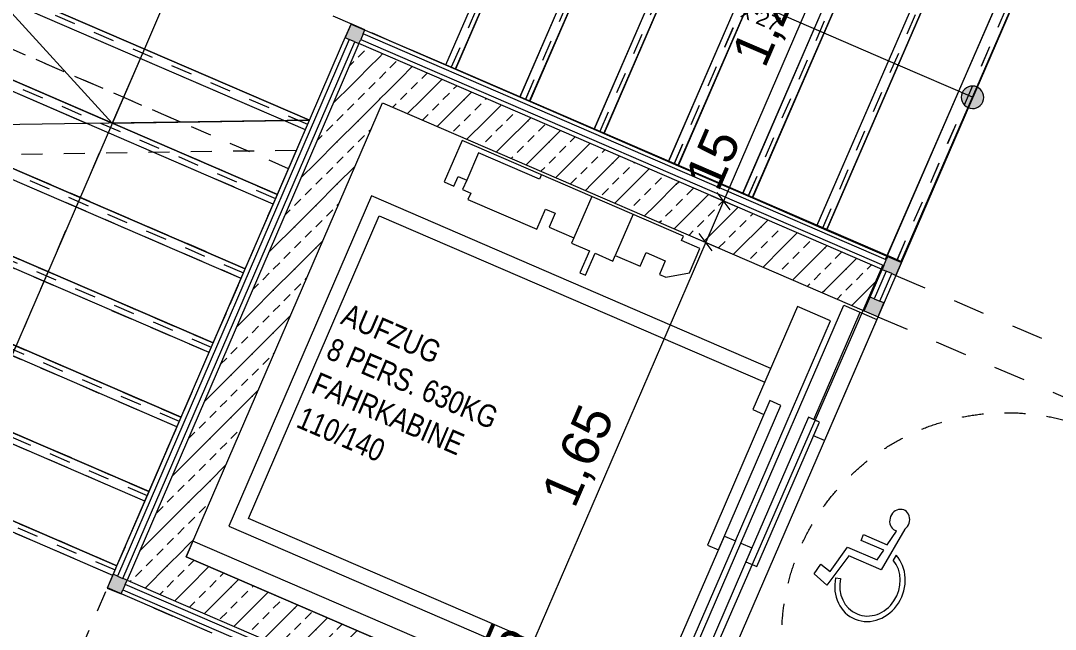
# Model space of a CAD drawing. Header units: millimetres. Extents: x 12535370 to 12566104, y 356204400 to 356234587.
# Drawn here: x 12547506 to 12550956, y 356218528 to 356220558 of the extents above; entities that cross this region are included whole.
import ezdxf

# ---------------------------------------------------------------- set-up
doc = ezdxf.new("R2010")
doc.units = ezdxf.units.MM
doc.header["$MEASUREMENT"] = 0
doc.set_wipeout_variables(frame=1)
for name, pattern in [('Dashed', [211.666667, 105.833333, -105.833333]), ('Dashed Small', [141.111111, 70.555556, -70.555556]), ('Dot & Dashed', [6702.78, 3527.78, -1763.89, 0, -1411.11]), ('Wipeout_Contour', [1000, 0, -1000])]:
    doc.linetypes.add(name, pattern=pattern)
for name, color, linetype in [('New_010 Aussenwände', 7, 'Continuous'), ('New_015 Innenwände', 7, 'Continuous'), ('New_035 Decken', 7, 'Continuous'), ('New_055 Treppen _ Lift', 7, 'Continuous'), ('New_065 Möbel Einrichtung', 7, 'Continuous'), ('New_080 Raumdefinitionen', 7, 'Continuous'), ('New_110 Bemassungen Ausführung', 7, 'Continuous'), ('New_255 Plangrafiken', 7, 'Continuous'), ('New_Stützen', 7, 'Continuous')]:
    doc.layers.add(name, color=color, linetype=linetype)
for name, color, linetype, lineweight in [('New_010 Aussenwände_Pen_No__1', 7, 'Continuous', 13), ('New_015 Innenwände_Pen_No__1', 7, 'Continuous', 13), ('New_035 Decken_Pen_No__1', 7, 'Continuous', 13), ('New_055 Treppen _ Lift_Pen_No__1', 7, 'Continuous', 13), ('New_055 Treppen _ Lift_Pen_No__91', 255, 'Continuous', 13), ('New_065 Möbel Einrichtung_Pen_No__3', 7, 'Continuous', 18), ('New_110 Bemassungen Ausführung_Pen_No__1', 7, 'Continuous', 13), ('New_160 Beschriftungen Ausführung_Pen_No__1', 7, 'Continuous', 13), ('New_255 Plangrafiken_Pen_No__1', 7, 'Continuous', 13), ('New_Stützen_Pen_No__1', 7, 'Continuous', 13)]:
    doc.layers.add(name, color=color, linetype=linetype, lineweight=lineweight)
doc.layers.add('New_055 Treppen _ Lift_Pen_No__71', color=196, linetype='Continuous', lineweight=13, true_color=0x35006a)
doc.styles.add('GENERATED_STYLE_1', font='arial.ttf')
doc.styles.add('GENERATED_STYLE_2', font='arial.ttf', dxfattribs={"width": 0.8})
doc.dimstyles.new('GENERATED_STYLE__1', dxfattribs={"dimtxt": 125, "dimasz": 47.5, "dimexe": 0.18, "dimexo": 2, "dimgap": 0, "dimtad": 1, "dimlfac": 0.001, "dimzin": 0, "dimdsep": 46, "dimtxsty": 'GENERATED_STYLE_1', "dimblk": 'ARROWHEAD_2', "dimblk1": 'ARROWHEAD_2', "dimblk2": 'ARROWHEAD_2', "dimcen": 0.09, "dimclrd": 7, "dimclre": 7, "dimclrt": 7, "dimadec": 0, "dimazin": 0, "dimtfac": 1, "dimtdec": 4, "dimtmove": 0, "dimatfit": 3, "dimfxl": 1, "dimtolj": 1, "dimtzin": 0, "dimarcsym": 0})
pattern_1 = [(45, (12240439.16, 356160438.36), (-70.710678, 70.710678), [30, -20]), (45, (12240403.8, 356160473.71), (-70.710678, 70.710678), [100, 0])]

# ---------------------------------------------------------------- blocks, each defined once
blk = doc.blocks.new('Slab_1', base_point=(12542929.6, 356223038.7))
at = {"layer": 'New_035 Decken_Pen_No__1', "color": 7, "linetype": 'Continuous', "lineweight": 13, "flags": 128}
blk.add_lwpolyline([(12549105.8, 356216792.1), (12549581.6, 356217893.7), (12549596.2, 356217941.9), (12550873.1, 356220872.8), (12547982.6, 356222124.7), (12546217.9, 356218039.6)], close=True, dxfattribs=at)
blk = doc.blocks.new('Stair_1', base_point=(12240439.2, 356160438.4))
at = {"layer": 'New_055 Treppen _ Lift_Pen_No__71', "linetype": 'Continuous', "lineweight": 13, "true_color": 0x35006a}
blk.add_hatch(color=196, dxfattribs=at).paths.add_polyline_path([(12550695.1, 356220336.9, 1), (12550665.3, 356220268.1, 1)])
at = {"layer": 'New_055 Treppen _ Lift_Pen_No__1', "color": 7, "linetype": 'Continuous', "lineweight": 13}
for p, q in [((12548923.9, 356220410.9), (12549401.4, 356221511.4)), ((12548923.9, 356220410.9), (12549401.4, 356221511.4)), ((12548923.9, 356220410.9), (12549401.4, 356221511.4)), ((12549433.5, 356221497.5), (12548956.1, 356220397)), ((12548956.1, 356220397), (12549433.5, 356221497.5)), ((12549171.7, 356220303.9), (12549649, 356221404)), ((12549681.1, 356221390.1), (12549203.8, 356220290)), ((12549203.8, 356220290), (12549681.1, 356221390.1)), ((12549419.4, 356220196.9), (12549896.6, 356221296.6)), ((12549928.7, 356221282.6), (12549451.6, 356220183)), ((12549451.6, 356220183), (12549928.7, 356221282.6)), ((12549667.2, 356220089.9), (12550144.2, 356221189.1)), ((12550176.3, 356221175.2), (12549699.3, 356220076)), ((12549699.3, 356220076), (12550176.3, 356221175.2)), ((12549914.9, 356219982.8), (12550391.7, 356221081.7)), ((12550423.9, 356221067.8), (12549947.1, 356219968.9)), ((12549947.1, 356219968.9), (12550423.9, 356221067.8)), ((12550162.7, 356219875.8), (12550639.3, 356220974.3)), ((12550432.6, 356220409.9), (12549194.7, 356220947.1)), ((12550671.4, 356220960.4), (12550194.8, 356219861.9)), ((12550194.8, 356219861.9), (12550671.4, 356220960.4)), ((12550396.7, 356219774.7), (12550873.1, 356220872.8)), ((12550442.6, 356219754.9), (12550919, 356220852.9)), ((12547368, 356220701.9), (12548469.6, 356220226.1)), ((12548469.6, 356220226.1), (12547368, 356220701.9)), ((12548025.8, 356220711.8), (12547918.8, 356220464)), ((12548455.7, 356220193.9), (12547354.1, 356220669.8)), ((12548455.7, 356220193.9), (12547354.1, 356220669.8)), ((12548455.7, 356220193.9), (12547354.1, 356220669.8)), ((12548576.6, 356220473.8), (12548608.2, 356220547)), ((12548576.6, 356220473.8), (12548608.2, 356220547)), ((12548608.2, 356220547), (12548709.7, 356220503.5)), ((12548608.2, 356220547), (12548709.7, 356220503.5)), ((12548709.7, 356220503.5), (12548956.1, 356220397)), ((12548709.7, 356220503.5), (12548956.1, 356220397)), ((12547260.9, 356220454.2), (12548362.6, 356219978.3)), ((12548362.6, 356219978.3), (12547260.9, 356220454.2)), ((12547918.8, 356220464), (12547276.6, 356218977.5)), ((12548469.6, 356220226.1), (12548576.6, 356220473.8)), ((12548469.6, 356220226.1), (12548576.6, 356220473.8)), ((12548348.7, 356219946.2), (12547247.1, 356220422)), ((12548956.1, 356220397), (12550396.7, 356219774.7)), ((12548956.1, 356220397), (12549203.8, 356220290)), ((12550680.2, 356220302.5), (12550432.6, 356220409.9)), ((12549203.8, 356220290), (12549451.6, 356220183)), ((12547827.5, 356218739.5), (12548469.6, 356220226.1)), ((12548362.6, 356219978.3), (12548469.6, 356220226.1)), ((12547153.9, 356220206.4), (12548255.5, 356219730.6)), ((12548255.5, 356219730.6), (12547153.9, 356220206.4)), ((12549451.6, 356220183), (12549699.3, 356220076)), ((12548241.7, 356219698.4), (12547140, 356220174.3)), ((12549699.3, 356220076), (12549947.1, 356219968.9)), ((12548255.5, 356219730.6), (12548362.6, 356219978.3)), ((12549947.1, 356219968.9), (12550194.8, 356219861.9)), ((12547046.9, 356219958.7), (12548148.5, 356219482.8)), ((12548148.5, 356219482.8), (12547046.9, 356219958.7)), ((12548134.6, 356219450.7), (12547033, 356219926.5)), ((12550194.8, 356219861.9), (12550442.6, 356219754.9)), ((12548148.5, 356219482.8), (12548255.5, 356219730.6)), ((12546939.9, 356219710.9), (12548041.5, 356219235)), ((12548041.5, 356219235), (12546939.9, 356219710.9)), ((12548027.6, 356219202.9), (12546926, 356219678.8)), ((12546832.9, 356219463.2), (12547934.5, 356218987.3)), ((12547934.5, 356218987.3), (12546832.9, 356219463.2)), ((12548041.5, 356219235), (12548148.5, 356219482.8)), ((12547920.6, 356218955.2), (12546819, 356219431)), ((12546725.8, 356219215.4), (12547827.5, 356218739.5)), ((12547827.5, 356218739.5), (12546725.8, 356219215.4)), ((12547934.5, 356218987.3), (12548041.5, 356219235)), ((12547813.6, 356218707.4), (12546712, 356219183.3)), ((12547813.6, 356218707.4), (12546712, 356219183.3)), ((12547813.6, 356218707.4), (12546712, 356219183.3)), ((12547827.5, 356218739.5), (12547934.5, 356218987.3)), ((12547795.6, 356218665.8), (12547827.1, 356218738.8)), ((12547813.6, 356218707.4), (12547827.1, 356218738.8)), ((12547827.1, 356218738.8), (12547827.5, 356218739.5)), ((12547827.1, 356218738.8), (12547827.5, 356218739.5)), ((12547795.6, 356218665.8), (12547813.6, 356218707.4)), ((12548144.9, 356218514.4), (12547795.6, 356218665.8)), ((12548144.9, 356218514.4), (12547795.6, 356218665.8))]:
    blk.add_line(p, q, dxfattribs=at)
at = {"layer": 'New_055 Treppen _ Lift_Pen_No__1', "color": 7, "linetype": 'Dashed Small', "lineweight": 13}
for p, q in [((12549419.8, 356221503.5), (12548942.3, 356220403)), ((12549667.4, 356221396), (12549190, 356220296)), ((12549914.9, 356221288.6), (12549437.8, 356220188.9)), ((12550162.5, 356221181.2), (12549685.5, 356220081.9)), ((12550410.1, 356221073.8), (12549933.3, 356219974.9)), ((12550657.7, 356220966.3), (12550181, 356219867.9)), ((12550905.3, 356220858.9), (12550428.8, 356219760.8)), ((12547362, 356220688.2), (12548463.6, 356220212.3)), ((12548546.9, 356220574.6), (12548956.1, 356220397)), ((12548399.8, 356220064.4), (12547298.1, 356220540.3)), ((12547255, 356220440.4), (12548356.6, 356219964.5)), ((12547148, 356220192.6), (12548249.6, 356219716.8)), ((12547041, 356219944.9), (12548142.6, 356219469)), ((12546933.9, 356219697.1), (12548035.5, 356219221.3)), ((12546826.9, 356219449.4), (12547928.5, 356218973.5)), ((12546719.9, 356219201.6), (12547821.5, 356218725.8)), ((12547650.6, 356218330.1), (12547795.6, 356218665.8))]:
    blk.add_line(p, q, dxfattribs=at)
at = {"layer": 'New_055 Treppen _ Lift_Pen_No__1', "color": 7, "linetype": 'Continuous', "lineweight": 13, "flags": 128}
blk.add_lwpolyline([(12550695.1, 356220336.9, 1), (12550665.3, 356220268.1, 1)], format="xyb", close=True, dxfattribs=at)
blk = doc.blocks.new('Stair_2', base_point=(12240439.2, 356160438.4))
at = {"layer": 'New_055 Treppen _ Lift_Pen_No__71', "linetype": 'Continuous', "lineweight": 13, "true_color": 0x35006a}
blk.add_hatch(color=196, dxfattribs=at).paths.add_polyline_path([(12550695.1, 356220336.9, 1), (12550665.3, 356220268.1, 1)])
at = {"layer": 'New_055 Treppen _ Lift_Pen_No__1', "color": 7, "linetype": 'Continuous', "lineweight": 13}
for p, q in [((12548923.8, 356220410.6), (12549401.4, 356221511.4)), ((12548923.8, 356220410.6), (12549401.4, 356221511.4)), ((12548923.8, 356220410.6), (12549401.4, 356221511.4)), ((12549433.5, 356221497.5), (12548955.9, 356220396.6)), ((12548955.9, 356220396.6), (12549433.5, 356221497.5)), ((12549171.4, 356220303.2), (12549649, 356221404)), ((12549681.1, 356221390.1), (12549203.5, 356220289.2)), ((12549203.5, 356220289.2), (12549681.1, 356221390.1)), ((12549418.9, 356220195.7), (12549896.6, 356221296.6)), ((12549928.7, 356221282.6), (12549451, 356220181.8)), ((12549451, 356220181.8), (12549928.7, 356221282.6)), ((12549666.5, 356220088.3), (12550144.2, 356221189.1)), ((12550176.3, 356221175.2), (12549698.6, 356220074.4)), ((12549698.6, 356220074.4), (12550176.3, 356221175.2)), ((12549914.1, 356219980.9), (12550391.7, 356221081.7)), ((12550423.9, 356221067.8), (12549946.2, 356219966.9)), ((12549946.2, 356219966.9), (12550423.9, 356221067.8)), ((12550161.7, 356219873.5), (12550639.3, 356220974.3)), ((12550432.6, 356220409.9), (12549194.7, 356220947.1)), ((12550671.4, 356220960.4), (12550193.8, 356219859.5)), ((12550193.8, 356219859.5), (12550671.4, 356220960.4)), ((12550395.5, 356219772), (12550873.1, 356220872.8)), ((12550441.4, 356219752.1), (12550919, 356220852.9)), ((12547368, 356220701.9), (12548469.6, 356220226.1)), ((12548469.6, 356220226.1), (12547368, 356220701.9)), ((12547368, 356220701.9), (12547811.8, 356220216.2)), ((12548025.8, 356220711.8), (12547918.8, 356220464)), ((12548384.3, 356220224.8), (12547354.1, 356220669.8)), ((12548384.3, 356220224.8), (12547354.1, 356220669.8)), ((12548384.3, 356220224.8), (12547354.1, 356220669.8)), ((12548576.6, 356220473.8), (12548608.2, 356220547)), ((12548576.6, 356220473.8), (12548608.2, 356220547)), ((12548608.2, 356220547), (12548709.7, 356220503.5)), ((12548608.2, 356220547), (12548709.7, 356220503.5)), ((12548709.7, 356220503.5), (12548923.8, 356220410.6)), ((12548709.7, 356220503.5), (12548955.9, 356220396.6)), ((12547260.9, 356220454.2), (12547811.8, 356220216.2)), ((12547811.8, 356220216.2), (12547260.9, 356220454.2)), ((12547918.8, 356220464), (12547811.8, 356220216.2)), ((12548469.6, 356220226.1), (12548576.6, 356220473.8)), ((12548469.6, 356220226.1), (12548576.6, 356220473.8)), ((12547726.4, 356220215), (12547247.1, 356220422)), ((12548923.8, 356220410.6), (12548955.9, 356220396.6)), ((12548955.9, 356220396.6), (12550395.5, 356219772)), ((12548955.9, 356220396.6), (12549203.5, 356220289.2)), ((12550680.2, 356220302.5), (12550432.6, 356220409.9)), ((12549203.5, 356220289.2), (12549451, 356220181.8)), ((12548469.6, 356220226.1), (12547153.9, 356220206.4)), ((12547811.8, 356220216.2), (12548469.6, 356220226.1)), ((12549451, 356220181.8), (12549698.6, 356220074.4)), ((12549698.6, 356220074.4), (12549946.2, 356219966.9)), ((12549946.2, 356219966.9), (12550193.8, 356219859.5)), ((12550193.8, 356219859.5), (12550441.4, 356219752.1))]:
    blk.add_line(p, q, dxfattribs=at)
at = {"layer": 'New_055 Treppen _ Lift_Pen_No__1', "color": 7, "linetype": 'Dashed Small', "lineweight": 13}
for p, q in [((12549419.8, 356221503.5), (12548942.1, 356220402.6)), ((12549667.4, 356221396), (12549189.7, 356220295.2)), ((12549914.9, 356221288.6), (12549437.3, 356220187.8)), ((12550162.5, 356221181.2), (12549684.9, 356220080.3)), ((12550410.1, 356221073.8), (12549932.4, 356219972.9)), ((12550657.7, 356220966.3), (12550180, 356219865.5)), ((12550905.3, 356220858.9), (12550427.6, 356219758.1)), ((12547362, 356220688.2), (12548433, 356220225.5)), ((12548546.8, 356220574.2), (12548709.7, 356220503.5)), ((12548040.4, 356220219.7), (12547298.1, 356220540.3)), ((12547255, 356220440.4), (12547775.2, 356220215.7)), ((12548426.1, 356220125.4), (12547110.4, 356220105.8)), ((12547768.3, 356220115.6), (12547276.6, 356218977.5)), ((12548241.7, 356219698.4), (12547292.4, 356220108.5)), ((12547827.5, 356218739.5), (12548426.1, 356220125.4)), ((12548348.7, 356219946.2), (12547950.2, 356220118.3)), ((12548399.8, 356220064.4), (12548264.2, 356220123)), ((12548362.6, 356219978.3), (12548426.1, 356220125.4)), ((12548255.5, 356219730.6), (12548362.6, 356219978.3)), ((12548134.6, 356219450.7), (12547033, 356219926.5)), ((12548148.5, 356219482.8), (12548255.5, 356219730.6)), ((12548027.6, 356219202.9), (12546926, 356219678.8)), ((12548041.5, 356219235), (12548148.5, 356219482.8)), ((12547920.6, 356218955.2), (12546819, 356219431)), ((12547934.5, 356218987.3), (12548041.5, 356219235)), ((12547813.6, 356218707.4), (12546712, 356219183.3)), ((12547813.6, 356218707.4), (12546712, 356219183.3)), ((12547813.6, 356218707.4), (12546712, 356219183.3)), ((12547827.5, 356218739.5), (12547934.5, 356218987.3)), ((12547795.6, 356218665.8), (12547827.1, 356218738.8)), ((12547813.6, 356218707.4), (12547827.1, 356218738.8)), ((12547827.1, 356218738.8), (12547827.5, 356218739.5)), ((12547827.1, 356218738.8), (12547827.5, 356218739.5)), ((12547795.6, 356218665.8), (12547813.6, 356218707.4)), ((12547650.6, 356218330.1), (12547795.6, 356218665.8)), ((12548144.9, 356218514.4), (12547795.6, 356218665.8)), ((12548144.9, 356218514.4), (12547795.6, 356218665.8))]:
    blk.add_line(p, q, dxfattribs=at)
at = {"layer": 'New_055 Treppen _ Lift_Pen_No__1', "color": 7, "linetype": 'Continuous', "lineweight": 13, "flags": 128}
blk.add_lwpolyline([(12550695.1, 356220336.9, 1), (12550665.3, 356220268.1, 1)], format="xyb", close=True, dxfattribs=at)
at = {"layer": 'New_055 Treppen _ Lift_Pen_No__91', "color": 255, "linetype": 'Dashed Small', "lineweight": 13}
for p, q in [((12547377.7, 356220109.7), (12548255.5, 356219730.6)), ((12548255.5, 356219730.6), (12547377.7, 356220109.7)), ((12548035.5, 356220119.6), (12548362.6, 356219978.3)), ((12548362.6, 356219978.3), (12548035.5, 356220119.6)), ((12547046.9, 356219958.7), (12548148.5, 356219482.8)), ((12548148.5, 356219482.8), (12547046.9, 356219958.7)), ((12546939.9, 356219710.9), (12548041.5, 356219235)), ((12548041.5, 356219235), (12546939.9, 356219710.9)), ((12546832.9, 356219463.2), (12547934.5, 356218987.3)), ((12547934.5, 356218987.3), (12546832.9, 356219463.2)), ((12546725.8, 356219215.4), (12547827.5, 356218739.5)), ((12547827.5, 356218739.5), (12546725.8, 356219215.4))]:
    blk.add_line(p, q, dxfattribs=at)
at = {"layer": 'New_055 Treppen _ Lift_Pen_No__1', "color": 7, "lineweight": 13, "insert": (12549932.9, 356220614.3), "char_height": 50, "attachment_point": 2, "rotation": 336.5439, "style": 'GENERATED_STYLE_1'}
blk.add_mtext('\\A1;{\\pqc;\\pt0,50;\\fArial|b0|i0|c0|p0;\\W1.000000;19G x \\fArial|b0|i0|c0|p0;\\W1.000000;27\\fArial|b0|i0|c0|p0;\\W1.000000;\\A1{\\H.66x;\\S^  ;}\\fArial|b0|i0|c0|p0;\\W1.000000;\\fArial|b0|i0|c0|p0;\\W1.000000;\\fArial|b0|i0|c0|p0;\\W1.000000;\\fArial|b0|i0|c0|p0;\\W1.000000;\\A1{\\H.66x;\\S^  ;}\\fArial|b0|i0|c0|p0;\\W1.000000;\\fArial|b0|i0|c0|p0;\\W1.000000;\\fArial|b0|i0|c0|p0;\\W1.000000;\\fArial|b0|i0|c0|p0;\\W1.000000;\\A1{\\H.66x;\\S^  ;}\\fArial|b0|i0|c0|p0;\\W1.000000;}', dxfattribs=at)
blk = doc.blocks.new('Wall_35', base_point=(12550319.2, 356219590.3))
at = {"layer": 'New_015 Innenwände', "linetype": 'Continuous', "lineweight": 0, "true_color": 0x000000}
h = blk.add_hatch(dxfattribs=at)
h.set_pattern_fill('BETON_BEWEHRT_SN46', color=18, style=0, pattern_type=2)
h.set_pattern_definition(pattern_1)
h.paths.add_polyline_path([(12548574.9, 356220343.8), (12548712.6, 356220284.3), (12548634.4, 356220481.5)])
h = blk.add_hatch(dxfattribs=at)
h.set_pattern_fill('BETON_BEWEHRT_SN46', color=18, style=0, pattern_type=2)
h.set_pattern_definition(pattern_1)
h.paths.add_polyline_path([(12548634.4, 356220481.5), (12548712.6, 356220284.3), (12548772.1, 356220422)])
h = blk.add_hatch(dxfattribs=at)
h.set_pattern_fill('BETON_BEWEHRT_SN46', color=18, style=0, pattern_type=2)
h.set_pattern_definition(pattern_1)
h.paths.add_polyline_path([(12548712.6, 356220284.3), (12550319.2, 356219590.3), (12550378.6, 356219728), (12548772.1, 356220422)])
at = {"layer": 'New_015 Innenwände_Pen_No__1', "color": 7, "linetype": 'Continuous', "lineweight": 13, "flags": 128}
for points in [[(12548634.4, 356220481.5), (12548574.9, 356220343.8)], [(12550378.6, 356219728), (12548634.4, 356220481.5)], [(12548712.6, 356220284.3), (12550319.2, 356219590.3)], [(12550319.2, 356219590.3), (12550378.6, 356219728)]]:
    blk.add_lwpolyline(points, dxfattribs=at)
blk = doc.blocks.new('Wall_36', base_point=(12548712.6, 356220284.3))
at = {"layer": 'New_015 Innenwände', "linetype": 'Continuous', "lineweight": 0, "true_color": 0x000000}
h = blk.add_hatch(dxfattribs=at)
h.set_pattern_fill('BETON_BEWEHRT_SN46', color=18, style=0, pattern_type=2)
h.set_pattern_definition(pattern_1)
h.paths.add_polyline_path([(12548574.9, 356220343.8), (12547920.6, 356218829.1), (12548058.3, 356218769.6), (12548712.6, 356220284.3)])
h = blk.add_hatch(dxfattribs=at)
h.set_pattern_fill('BETON_BEWEHRT_SN46', color=18, style=0, pattern_type=2)
h.set_pattern_definition(pattern_1)
h.paths.add_polyline_path([(12547861.1, 356218691.4), (12548058.3, 356218769.6), (12547920.6, 356218829.1)])
h = blk.add_hatch(dxfattribs=at)
h.set_pattern_fill('BETON_BEWEHRT_SN46', color=18, style=0, pattern_type=2)
h.set_pattern_definition(pattern_1)
h.paths.add_polyline_path([(12548058.3, 356218769.6), (12547861.1, 356218691.4), (12547998.8, 356218631.9)])
at = {"layer": 'New_015 Innenwände_Pen_No__1', "color": 7, "linetype": 'Continuous', "lineweight": 13, "flags": 128}
for points in [[(12548574.9, 356220343.8), (12547861.1, 356218691.4)], [(12548058.3, 356218769.6), (12548712.6, 356220284.3)], [(12547861.1, 356218691.4), (12547998.8, 356218631.9)]]:
    blk.add_lwpolyline(points, dxfattribs=at)
blk = doc.blocks.new('Wall_48', base_point=(12548058.3, 356218769.6))
at = {"layer": 'New_015 Innenwände', "linetype": 'Continuous', "lineweight": 0, "true_color": 0x000000}
h = blk.add_hatch(dxfattribs=at)
h.set_pattern_fill('BETON_BEWEHRT_SN46', color=18, style=0, pattern_type=2)
h.set_pattern_definition(pattern_1)
h.paths.add_polyline_path([(12547998.8, 356218631.9), (12549596.2, 356217941.9), (12549655.6, 356218079.6), (12548058.3, 356218769.6)])
at = {"layer": 'New_015 Innenwände_Pen_No__1', "color": 7, "linetype": 'Continuous', "lineweight": 13, "flags": 128}
for points in [[(12549655.6, 356218079.6), (12548058.3, 356218769.6)], [(12547998.8, 356218631.9), (12549596.2, 356217941.9)], [(12549655.6, 356218079.6), (12549596.2, 356217941.9)]]:
    blk.add_lwpolyline(points, dxfattribs=at)
blk = doc.blocks.new('Wall_58', base_point=(12547851.2, 356218668.5))
at = {"color": 254, "linetype": 'Wipeout_Contour', "lineweight": 0, "ltscale": 1425757016.118235}
blk.add_wipeout([(12547847.2, 356218659.3), (12549591.5, 356217905.8), (12549599.4, 356217924.2), (12547855.2, 356218677.6)], dxfattribs=at).dxf.layer = 'New_010 Aussenwände'
at = {"layer": 'New_010 Aussenwände_Pen_No__1', "color": 7, "linetype": 'Continuous', "lineweight": 13, "flags": 128}
for points in [[(12547855.2, 356218677.6), (12547847.2, 356218659.3)], [(12547847.2, 356218659.3), (12549591.5, 356217905.8)], [(12549599.4, 356217924.2), (12547855.2, 356218677.6)], [(12549591.5, 356217905.8), (12549599.4, 356217924.2)]]:
    blk.add_lwpolyline(points, dxfattribs=at)
blk = doc.blocks.new('Wall_60', base_point=(12547838.2, 356218701.3))
at = {"color": 254, "linetype": 'Wipeout_Contour', "lineweight": 0, "ltscale": 1425762161.398178}
blk.add_wipeout([(12547847.4, 356218697.4), (12548620.7, 356220487.5), (12548602.3, 356220495.4), (12547829, 356218705.3)], dxfattribs=at).dxf.layer = 'New_010 Aussenwände'
at = {"layer": 'New_010 Aussenwände_Pen_No__1', "color": 7, "linetype": 'Continuous', "lineweight": 13, "flags": 128}
for points in [[(12548602.3, 356220495.4), (12547829, 356218705.3)], [(12547847.4, 356218697.4), (12548620.7, 356220487.5)], [(12548620.7, 356220487.5), (12548602.3, 356220495.4)], [(12547829, 356218705.3), (12547847.4, 356218697.4)]]:
    blk.add_lwpolyline(points, dxfattribs=at)
blk = doc.blocks.new('Wall_61', base_point=(12548644.3, 356220504.5))
at = {"color": 254, "linetype": 'Wipeout_Contour', "lineweight": 0, "ltscale": 1425764467.405309}
blk.add_wipeout([(12548640.4, 356220495.3), (12550384.6, 356219741.8), (12550392.5, 356219760.2), (12548648.3, 356220513.7)], dxfattribs=at).dxf.layer = 'New_010 Aussenwände'
at = {"layer": 'New_010 Aussenwände_Pen_No__1', "color": 7, "linetype": 'Continuous', "lineweight": 13, "flags": 128}
for points in [[(12548648.3, 356220513.7), (12548640.4, 356220495.3)], [(12548640.4, 356220495.3), (12550384.6, 356219741.8)], [(12550392.5, 356219760.2), (12548648.3, 356220513.7)], [(12550384.6, 356219741.8), (12550392.5, 356219760.2)]]:
    blk.add_lwpolyline(points, dxfattribs=at)
blk = doc.blocks.new('Wall_62', base_point=(12550401.6, 356219718.1))
at = {"color": 254, "linetype": 'Wipeout_Contour', "lineweight": 0, "ltscale": 1425762768.308286}
blk.add_wipeout([(12550392.4, 356219722.1), (12550352.8, 356219630.3), (12550371.1, 356219622.4), (12550410.8, 356219714.2)], dxfattribs=at).dxf.layer = 'New_010 Aussenwände'
at = {"layer": 'New_010 Aussenwände_Pen_No__1', "color": 7, "linetype": 'Continuous', "lineweight": 13, "flags": 128}
for points in [[(12550392.4, 356219722.1), (12550352.8, 356219630.3)], [(12550371.1, 356219622.4), (12550410.8, 356219714.2)], [(12550410.8, 356219714.2), (12550392.4, 356219722.1)], [(12550352.8, 356219630.3), (12550371.1, 356219622.4)]]:
    blk.add_lwpolyline(points, dxfattribs=at)
blk = doc.blocks.new('Column_1', base_point=(12550352, 356219603.4))
at = {"layer": 'New_Stützen', "linetype": 'Continuous', "lineweight": 0, "true_color": 0x000000}
blk.add_hatch(color=18, dxfattribs=at).paths.add_polyline_path([(12550319.2, 356219590.3), (12550365.1, 356219570.5), (12550384.9, 356219616.4), (12550371.1, 356219622.4), (12550352.8, 356219630.3), (12550339, 356219636.2)])
at = {"layer": 'New_Stützen_Pen_No__1', "color": 7, "linetype": 'Continuous', "lineweight": 13, "flags": 128}
for points in [[(12550352.8, 356219630.3), (12550339, 356219636.2)], [(12550319.2, 356219590.3), (12550365.1, 356219570.5), (12550384.9, 356219616.4), (12550371.1, 356219622.4)]]:
    blk.add_lwpolyline(points, dxfattribs=at)
blk = doc.blocks.new('Column_2', base_point=(12550411.5, 356219741.1))
at = {"layer": 'New_Stützen', "linetype": 'Continuous', "lineweight": 0, "true_color": 0x000000}
blk.add_hatch(color=18, dxfattribs=at).paths.add_polyline_path([(12550384.6, 356219741.8), (12550378.6, 356219728), (12550392.4, 356219722.1), (12550410.8, 356219714.2), (12550424.5, 356219708.2), (12550444.4, 356219754.1), (12550398.5, 356219773.9), (12550392.5, 356219760.2)])
at = {"layer": 'New_Stützen_Pen_No__1', "color": 7, "linetype": 'Continuous', "lineweight": 13, "flags": 128}
for points in [[(12550410.8, 356219714.2), (12550424.5, 356219708.2), (12550444.4, 356219754.1), (12550398.5, 356219773.9), (12550392.5, 356219760.2)], [(12550384.6, 356219741.8), (12550378.6, 356219728), (12550392.4, 356219722.1)]]:
    blk.add_lwpolyline(points, dxfattribs=at)
blk = doc.blocks.new('Column_3', base_point=(12548621.4, 356220514.4))
at = {"layer": 'New_Stützen', "linetype": 'Continuous', "lineweight": 0, "true_color": 0x000000}
blk.add_hatch(color=18, dxfattribs=at).paths.add_polyline_path([(12548608.3, 356220547.3), (12548588.5, 356220501.4), (12548602.3, 356220495.4), (12548620.7, 356220487.5), (12548634.4, 356220481.6), (12548640.4, 356220495.3), (12548648.3, 356220513.7), (12548654.2, 356220527.5)])
at = {"layer": 'New_Stützen_Pen_No__1', "color": 7, "linetype": 'Continuous', "lineweight": 13, "flags": 128}
for points in [[(12548648.3, 356220513.7), (12548654.2, 356220527.5), (12548608.3, 356220547.3), (12548588.5, 356220501.4), (12548602.3, 356220495.4)], [(12548620.7, 356220487.5), (12548634.4, 356220481.6), (12548640.4, 356220495.3)]]:
    blk.add_lwpolyline(points, dxfattribs=at)
blk = doc.blocks.new('Column_4', base_point=(12547828.3, 356218678.4))
at = {"layer": 'New_Stützen', "linetype": 'Continuous', "lineweight": 0, "true_color": 0x000000}
blk.add_hatch(color=18, dxfattribs=at).paths.add_polyline_path([(12547815.2, 356218711.2), (12547795.4, 356218665.3), (12547841.3, 356218645.5), (12547847.2, 356218659.3), (12547855.2, 356218677.6), (12547861.1, 356218691.4), (12547847.4, 356218697.4), (12547829, 356218705.3)])
at = {"layer": 'New_Stützen_Pen_No__1', "color": 7, "linetype": 'Continuous', "lineweight": 13, "flags": 128}
for points in [[(12547829, 356218705.3), (12547815.2, 356218711.2), (12547795.4, 356218665.3), (12547841.3, 356218645.5), (12547847.2, 356218659.3)], [(12547855.2, 356218677.6), (12547861.1, 356218691.4), (12547847.4, 356218697.4)]]:
    blk.add_lwpolyline(points, dxfattribs=at)
blk = doc.blocks.new('Behindertenzeichen[38]', base_point=(12550330.3, 356218702.8))
at = {"layer": 'New_065 Möbel Einrichtung_Pen_No__3', "color": 7, "linetype": 'Continuous', "lineweight": 18}
for p, q in [((12550308.4, 356218824), (12550316.7, 356218843.5)), ((12550316.7, 356218843.5), (12550396.1, 356218809.6)), ((12550454.5, 356218861.8), (12550376, 356218726.5)), ((12550396.1, 356218809.6), (12550426.4, 356218855.2)), ((12550205.7, 356218720.5), (12550263.9, 356218801.6)), ((12550263.9, 356218801.6), (12550362.8, 356218759.5)), ((12550384.2, 356218791.6), (12550308.4, 356218824)), ((12550268.2, 356218772.5), (12550194.3, 356218674.4)), ((12550376, 356218726.5), (12550268.2, 356218772.5)), ((12550362.8, 356218759.5), (12550384.2, 356218791.6)), ((12550425.1, 356218775.1), (12550415.5, 356218758.5)), ((12550151.7, 356218713), (12550174.2, 356218744.4)), ((12550174.2, 356218744.4), (12550205.7, 356218720.5)), ((12550194.3, 356218674.4), (12550151.7, 356218713)), ((12550223.8, 356218699.4), (12550240.2, 356218696.8))]:
    blk.add_line(p, q, dxfattribs=at)
for centre, major_axis, start_param, end_param in [((12550437.4, 356218891.4), (14.7, 34), 4.128965, 9.553366), ((12550338.4, 356218681.2), (51.4, 119.1), 1.794065, 5.906449), ((12550338.4, 356218681.2), (44.1, 102.1), 1.794065, 5.864787)]:
    blk.add_ellipse(centre, major_axis=major_axis, ratio=0.888158, start_param=start_param, end_param=end_param, dxfattribs=at)
blk = doc.blocks.new('Polyline_3', base_point=(12542882.6, 356210370))
at = {"layer": 'New_255 Plangrafiken_Pen_No__1', "color": 7, "linetype": 'Dot & Dashed', "lineweight": 13, "flags": 128}
blk.add_lwpolyline([(12542882.6, 356210370), (12543089.5, 356210280.7), (12552742.3, 356232625.8), (12552734.1, 356232629.4)], dxfattribs=at)
blk = doc.blocks.new('*D265', base_point=(12240439.2, 356160438.4))
at = {"layer": 'New_110 Bemassungen Ausführung_Pen_No__1', "color": 7, "linetype": 'Continuous', "lineweight": 13, "transparency": 16777216}
for p, q in [((12550367.4, 356221074.9), (12550324.4, 356221132.8)), ((12550345.9, 356221103.8), (12549850.2, 356219956.3)), ((12549807.2, 356219974.9), (12549893.2, 356219937.7)), ((12549871.7, 356219927.4), (12549828.7, 356219985.3)), ((12549850.2, 356219956.3), (12549790.7, 356219818.6))]:
    blk.add_line(p, q, dxfattribs=at)
at = {"layer": 'New_110 Bemassungen Ausführung_Pen_No__1', "color": 7, "lineweight": 13, "transparency": 16777216, "char_height": 125, "attachment_point": 7, "rotation": 66.6365, "style": 'GENERATED_STYLE_1'}
for s, insert in [('\\A1;{\\pql;\\fArial|b0|i0|c0|p0;\\W1.000000;1,25}', (12550009, 356220386.8)), ('\\A1;{\\pql;\\fArial|b0|i0|c0|p0;\\W1.000000;15}', (12549834.4, 356219982.8))]:
    blk.add_mtext(s, dxfattribs=dict(at, insert=insert))
blk = doc.blocks.new('ARROWHEAD_2')
at = {"color": 0, "linetype": 'Continuous', "lineweight": 0}
for p, q in [((0, 0), (-1, 0)), ((-0.378, -0.655), (0.378, 0.655))]:
    blk.add_line(p, q, dxfattribs=at)
blk = doc.blocks.new('*D266', base_point=(12240439.2, 356160438.4))
at = {"layer": 'New_110 Bemassungen Ausführung_Pen_No__1', "color": 7, "linetype": 'Continuous', "lineweight": 13, "transparency": 16777216}
for p, q in [((12549871.7, 356219927.4), (12549828.7, 356219985.3)), ((12549850.2, 356219956.3), (12549790.7, 356219818.6)), ((12549747.7, 356219837.2), (12549833.8, 356219800)), ((12549812.3, 356219789.7), (12549769.2, 356219847.6)), ((12549790.7, 356219818.6), (12549136.4, 356218303.9))]:
    blk.add_line(p, q, dxfattribs=at)
blk = doc.blocks.new('*D267', base_point=(12240439.2, 356160438.4))
at = {"layer": 'New_110 Bemassungen Ausführung_Pen_No__1', "color": 7, "linetype": 'Continuous', "lineweight": 13, "transparency": 16777216}
for p, q in [((12549747.7, 356219837.2), (12549833.8, 356219800)), ((12549812.3, 356219789.7), (12549769.2, 356219847.6)), ((12549790.7, 356219818.6), (12549136.4, 356218303.9)), ((12549093.4, 356218322.5), (12549179.4, 356218285.3)), ((12549157.9, 356218275), (12549114.9, 356218332.9))]:
    blk.add_line(p, q, dxfattribs=at)
at = {"layer": 'New_110 Bemassungen Ausführung_Pen_No__1', "color": 7, "lineweight": 13, "transparency": 16777216, "char_height": 125, "attachment_point": 7, "rotation": 66.6365, "style": 'GENERATED_STYLE_1'}
for s, insert in [('\\A1;{\\pql;\\fArial|b0|i0|c0|p0;\\W1.000000;1,65}', (12549374.5, 356218918)), ('\\A1;{\\pql;\\fArial|b0|i0|c0|p0;\\W1.000000;15}', (12549120.6, 356218330.4))]:
    blk.add_mtext(s, dxfattribs=dict(at, insert=insert))
blk = doc.blocks.new('*D268', base_point=(12240439.2, 356160438.4))
at = {"layer": 'New_110 Bemassungen Ausführung_Pen_No__1', "color": 7, "linetype": 'Continuous', "lineweight": 13, "transparency": 16777216}
for p, q in [((12549790.7, 356219818.6), (12549136.4, 356218303.9)), ((12549093.4, 356218322.5), (12549179.4, 356218285.3)), ((12549157.9, 356218275), (12549114.9, 356218332.9)), ((12549136.4, 356218303.9), (12549076.9, 356218166.2)), ((12549033.9, 356218184.8), (12549119.9, 356218147.6)), ((12549098.4, 356218137.3), (12549055.4, 356218195.2))]:
    blk.add_line(p, q, dxfattribs=at)

msp = doc.modelspace()

# ---------------------------------------------------------------- linework, layer by layer
at = {"layer": 'New_080 Raumdefinitionen', "color": 21, "linetype": 'Continuous', "lineweight": 0, "true_color": 0xffa8a8, "flags": 128}
msp.add_lwpolyline([(12549631.414, 356217872.205), (12549155.538, 356216770.597), (12551468.916, 356215771.256), (12553233.625, 356219856.388), (12550919.013, 356220852.935)], close=True, dxfattribs=at)
at = {"layer": 'New_255 Plangrafiken_Pen_No__1', "color": 7, "linetype": 'Dashed', "lineweight": 13}
msp.add_line((12550365.057, 356219570.518), (12552678.435, 356218571.178), dxfattribs=at)
at = {"layer": 'New_255 Plangrafiken_Pen_No__1', "color": 7, "linetype": 'Continuous', "lineweight": 13}
msp.add_lwpolyline([(12549889.496, 356218822.737), (12550206.748, 356219557.142), (12550096.587, 356219604.73), (12549947.875, 356219260.477), (12549984.596, 356219244.615)], dxfattribs=at)
for points in [[(12550041.144, 356219274.653), (12550004.424, 356219290.515), (12549796.228, 356218808.561), (12549832.948, 356218792.699)], [(12549924.749, 356218753.042), (12549961.469, 356218737.18), (12550169.665, 356219219.134), (12550132.945, 356219234.996)], [(12549852.776, 356218838.599), (12549889.496, 356218822.737), (12549681.3, 356218340.783), (12549644.58, 356218356.645)], [(12549736.381, 356218316.989), (12549699.661, 356218332.852), (12549907.857, 356218814.805), (12549944.577, 356218798.943)]]:
    msp.add_lwpolyline(points, close=True, dxfattribs=at)
at = {"layer": 'New_255 Plangrafiken_Pen_No__1', "color": 7, "linetype": 'Dashed Small', "lineweight": 13}
msp.add_circle((12550793.844, 356218500.27), 750, dxfattribs=at)

# ---------------------------------------------------------------- block references
at = {"layer": 'New_015 Innenwände', "color": 7, "lineweight": 13}
for name, p in [('Wall_35', (12550319.157, 356219590.347)), ('Wall_36', (12548712.644, 356220284.333)), ('Wall_48', (12548058.314, 356218769.622))]:
    msp.add_blockref(name, p, dxfattribs=at)
at = {"layer": 'New_035 Decken', "color": 7, "linetype": 'Continuous', "lineweight": 13}
msp.add_blockref('Slab_1', (12542929.638, 356223038.747), dxfattribs=at)
at = {"layer": 'New_055 Treppen _ Lift', "color": 7, "linetype": 'Continuous', "lineweight": 13}
for name in ['Stair_1', 'Stair_2']:
    msp.add_blockref(name, (12240439.157, 356160438.356), dxfattribs=at)
at = {"layer": 'New_065 Möbel Einrichtung', "color": 7, "linetype": 'Continuous', "lineweight": 13}
msp.add_blockref('Behindertenzeichen[38]', (12550330.34, 356218702.756), dxfattribs=at)

# ---------------------------------------------------------------- next in the draw order: block references
at = {"layer": 'New_010 Aussenwände', "color": 7, "lineweight": 13}
for name, p in [('Wall_60', (12547838.178, 356218701.319)), ('Wall_61', (12548644.335, 356220504.514)), ('Wall_62', (12550401.592, 356219718.134)), ('Wall_58', (12547851.214, 356218668.455))]:
    msp.add_blockref(name, p, dxfattribs=at)

# ---------------------------------------------------------------- next in the draw order: linework, layer by layer
at = {"layer": 'New_255 Plangrafiken_Pen_No__1', "color": 7, "linetype": 'Dashed', "lineweight": 13}
msp.add_line((12550424.542, 356219708.22), (12552737.92, 356218708.879), dxfattribs=at)
at = {"layer": 'New_255 Plangrafiken_Pen_No__1', "color": 7, "linetype": 'Continuous', "lineweight": 13}
for points in [[(12548978.246, 356220158.64), (12548918.335, 356220019.952), (12548950.869, 356220005.898), (12548964.932, 356220038.453), (12548993.638, 356220026.052), (12548980.001, 356219994.484), (12549007.024, 356219982.811), (12548997.925, 356219961.747), (12549227.573, 356219862.543), (12549256.501, 356219929.507), (12549288.631, 356219915.627), (12549268.803, 356219869.727), (12549351.423, 356219834.036), (12549343.492, 356219815.676), (12549403.162, 356219789.9), (12549371.437, 356219716.459), (12549389.797, 356219708.528), (12549421.523, 356219781.968), (12549481.193, 356219756.192), (12549489.124, 356219774.552), (12549571.745, 356219738.861), (12549591.573, 356219784.761), (12549655.834, 356219757.002), (12549636.005, 356219711.102), (12549657.464, 356219701.832), (12549736.399, 356219716.553), (12549771.492, 356219797.791), (12549710.33, 356219824.212), (12549716.949, 356219839.533)], [(12550007.36, 356219398.178), (12548676.249, 356219973.196), (12548200.373, 356218871.587), (12549531.483, 356218296.57), (12549551.311, 356218342.47), (12548266.101, 356218897.659), (12548702.322, 356219907.467), (12549987.532, 356219352.278)], [(12548058.291, 356218769.631), (12549600.543, 356218103.404), (12549622.993, 356218155.373), (12548080.741, 356218821.601)]]:
    msp.add_lwpolyline(points, close=True, dxfattribs=at)
for points in [[(12549242.568, 356220044.457), (12549235.95, 356220029.137), (12549032.867, 356220116.865), (12548993.638, 356220026.052)], [(12549410.908, 356219971.737), (12549351.423, 356219834.036)], [(12549548.609, 356219912.253), (12549489.124, 356219774.552)], [(12549907.857, 356218814.805), (12550250.884, 356219608.881), (12550361.045, 356219561.294), (12550186.557, 356219157.371), (12550149.837, 356219173.233), (12550169.665, 356219219.134), (12550151.305, 356219227.065), (12550305.965, 356219585.088)]]:
    msp.add_lwpolyline(points, dxfattribs=at)

# ---------------------------------------------------------------- next in the draw order: block references
at = {"layer": 'New_255 Plangrafiken', "color": 7, "linetype": 'Dot & Dashed', "lineweight": 13}
msp.add_blockref('Polyline_3', (12542882.615, 356210370.028), dxfattribs=at)
at = {"layer": 'New_Stützen', "color": 7, "lineweight": 13}
for name, p in [('Column_3', (12548621.385, 356220514.428)), ('Column_2', (12550411.506, 356219741.084)), ('Column_1', (12550352.021, 356219603.383)), ('Column_4', (12547828.264, 356218678.369))]:
    msp.add_blockref(name, p, dxfattribs=at)

# ---------------------------------------------------------------- next in the draw order: texts
at = {"layer": 'New_160 Beschriftungen Ausführung_Pen_No__1', "color": 7, "linetype": 'Continuous', "lineweight": 13, "insert": (12548420.69, 356219203.155), "char_height": 75, "width": 844.60662, "attachment_point": 7, "rotation": 336.636458, "style": 'GENERATED_STYLE_2'}
msp.add_mtext('\\A1;{\\pql;\\fArial|b0|i0|c0|p0;\\W0.800000;AUFZUG \\P\\pql;\\fArial|b0|i0|c0|p0;\\W0.800000;8 PERS. 630KG FAHRKABINE 110/140\\P\\pql;\\fArial|b0|i0|c0|p0;\\W0.800000;}', dxfattribs=at)

# ---------------------------------------------------------------- next in the draw order: dimensions: what is measured, and where the dimension line sits
at = {"layer": 'New_110 Bemassungen Ausführung', "color": 7, "linetype": 'Continuous', "lineweight": 13}
for base, p1, p2, picture, middle in [((12549850.208, 356219956.322), (12551584.232, 356220568.898), (12549506.535, 356220104.783), '*D265', (12550015.751, 356220560.184)), ((12549790.723, 356219818.621), (12549506.535, 356220104.783), (12549515.901, 356219937.34), '*D266', (12549814.77, 356220094.932)), ((12549136.393, 356218303.909), (12549515.901, 356219937.34), (12548856.975, 356218424.614), '*D267', (12549381.249, 356219091.372)), ((12549076.909, 356218166.208), (12548856.975, 356218424.614), (12548728.639, 356218316.655), '*D268', (12549100.955, 356218442.519))]:
    dim = msp.add_linear_dim(base=base, p1=p1, p2=p2, angle=246.636458, dimstyle='GENERATED_STYLE__1', dxfattribs=at)
    dim.commit()
    dim.dimension.update_dxf_attribs({"geometry": picture, "text_midpoint": middle, "dimtype": 160, "text_rotation": 66.636458})

doc.saveas('drawing.dxf')
